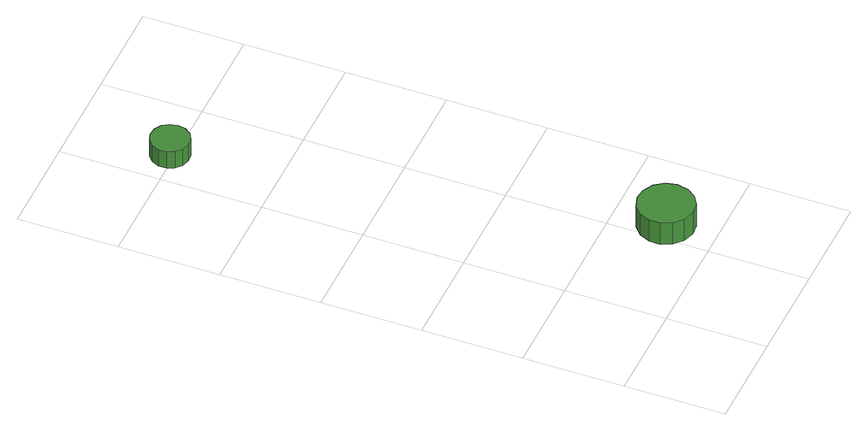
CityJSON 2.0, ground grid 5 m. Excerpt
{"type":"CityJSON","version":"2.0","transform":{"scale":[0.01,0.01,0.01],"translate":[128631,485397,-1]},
"CityObjects":{
"tree1":{"type":"SolitaryVegetationObject","attributes":{"function":"something"},"geometry":[{"type":"MultiSurface","lod":"1","boundaries":[[[0,1,2,3,4,5,6,7,8,9,10,11,12,13,14]],[[15,16,17,18,19,20,21,22,23,24,25,26,27,28,29]],[[0,29,28,1]],[[1,28,27,2]],[[2,27,26,3]],[[3,26,25,4]],[[4,25,24,5]],[[5,24,23,6]],[[6,23,22,7]],[[7,22,21,8]],[[8,21,20,9]],[[9,20,19,10]],[[10,19,18,11]],[[11,18,17,12]],[[12,17,16,13]],[[13,16,15,14]],[[14,15,29,0]]]}]},
"tree2":{"type":"SolitaryVegetationObject","attributes":{"function":"something"},"geometry":[{"type":"MultiSurface","lod":"1","boundaries":[[[30,31,32,33,34,35,36,37,38,39,40,41,42,43,44]],[[45,46,47,48,49,50,51,52,53,54,55,56,57,58,59]],[[30,59,58,31]],[[31,58,57,32]],[[32,57,56,33]],[[33,56,55,34]],[[34,55,54,35]],[[35,54,53,36]],[[36,53,52,37]],[[37,52,51,38]],[[38,51,50,39]],[[39,50,49,40]],[[40,49,48,41]],[[41,48,47,42]],[[42,47,46,43]],[[43,46,45,44]],[[44,45,59,30]]]}]}
},
"vertices":[
[699,232,260],[687,288,260],[653,335,260],[603,363,260],[546,369,260],[492,352,260],[449,313,260],[425,261,260],[425,203,260],[449,151,260],[492,112,260],[546,94,260],[603,100,260],[653,129,260],[687,176,260],[687,176,131],[653,129,131],[603,100,131],[546,94,131],[492,112,131],[449,151,131],[425,203,131],[425,261,131],[449,313,131],[492,352,131],[546,369,131],[603,363,131],[653,335,131],[687,288,131],[699,232,131],
[273,2526,192],[265,2565,192],[242,2597,192],[207,2617,192],[168,2621,192],[130,2609,192],[101,2582,192],[84,2546,192],[84,2506,192],[101,2470,192],[130,2443,192],[168,2431,192],[207,2435,192],[242,2455,192],[265,2487,192],[265,2487,93],[242,2455,93],[207,2435,93],[168,2431,93],[130,2443,93],[101,2470,93],[84,2506,93],[84,2546,93],[101,2582,93],[130,2609,93],[168,2621,93],[207,2617,93],[242,2597,93],[265,2565,93],[273,2526,93]
]}
